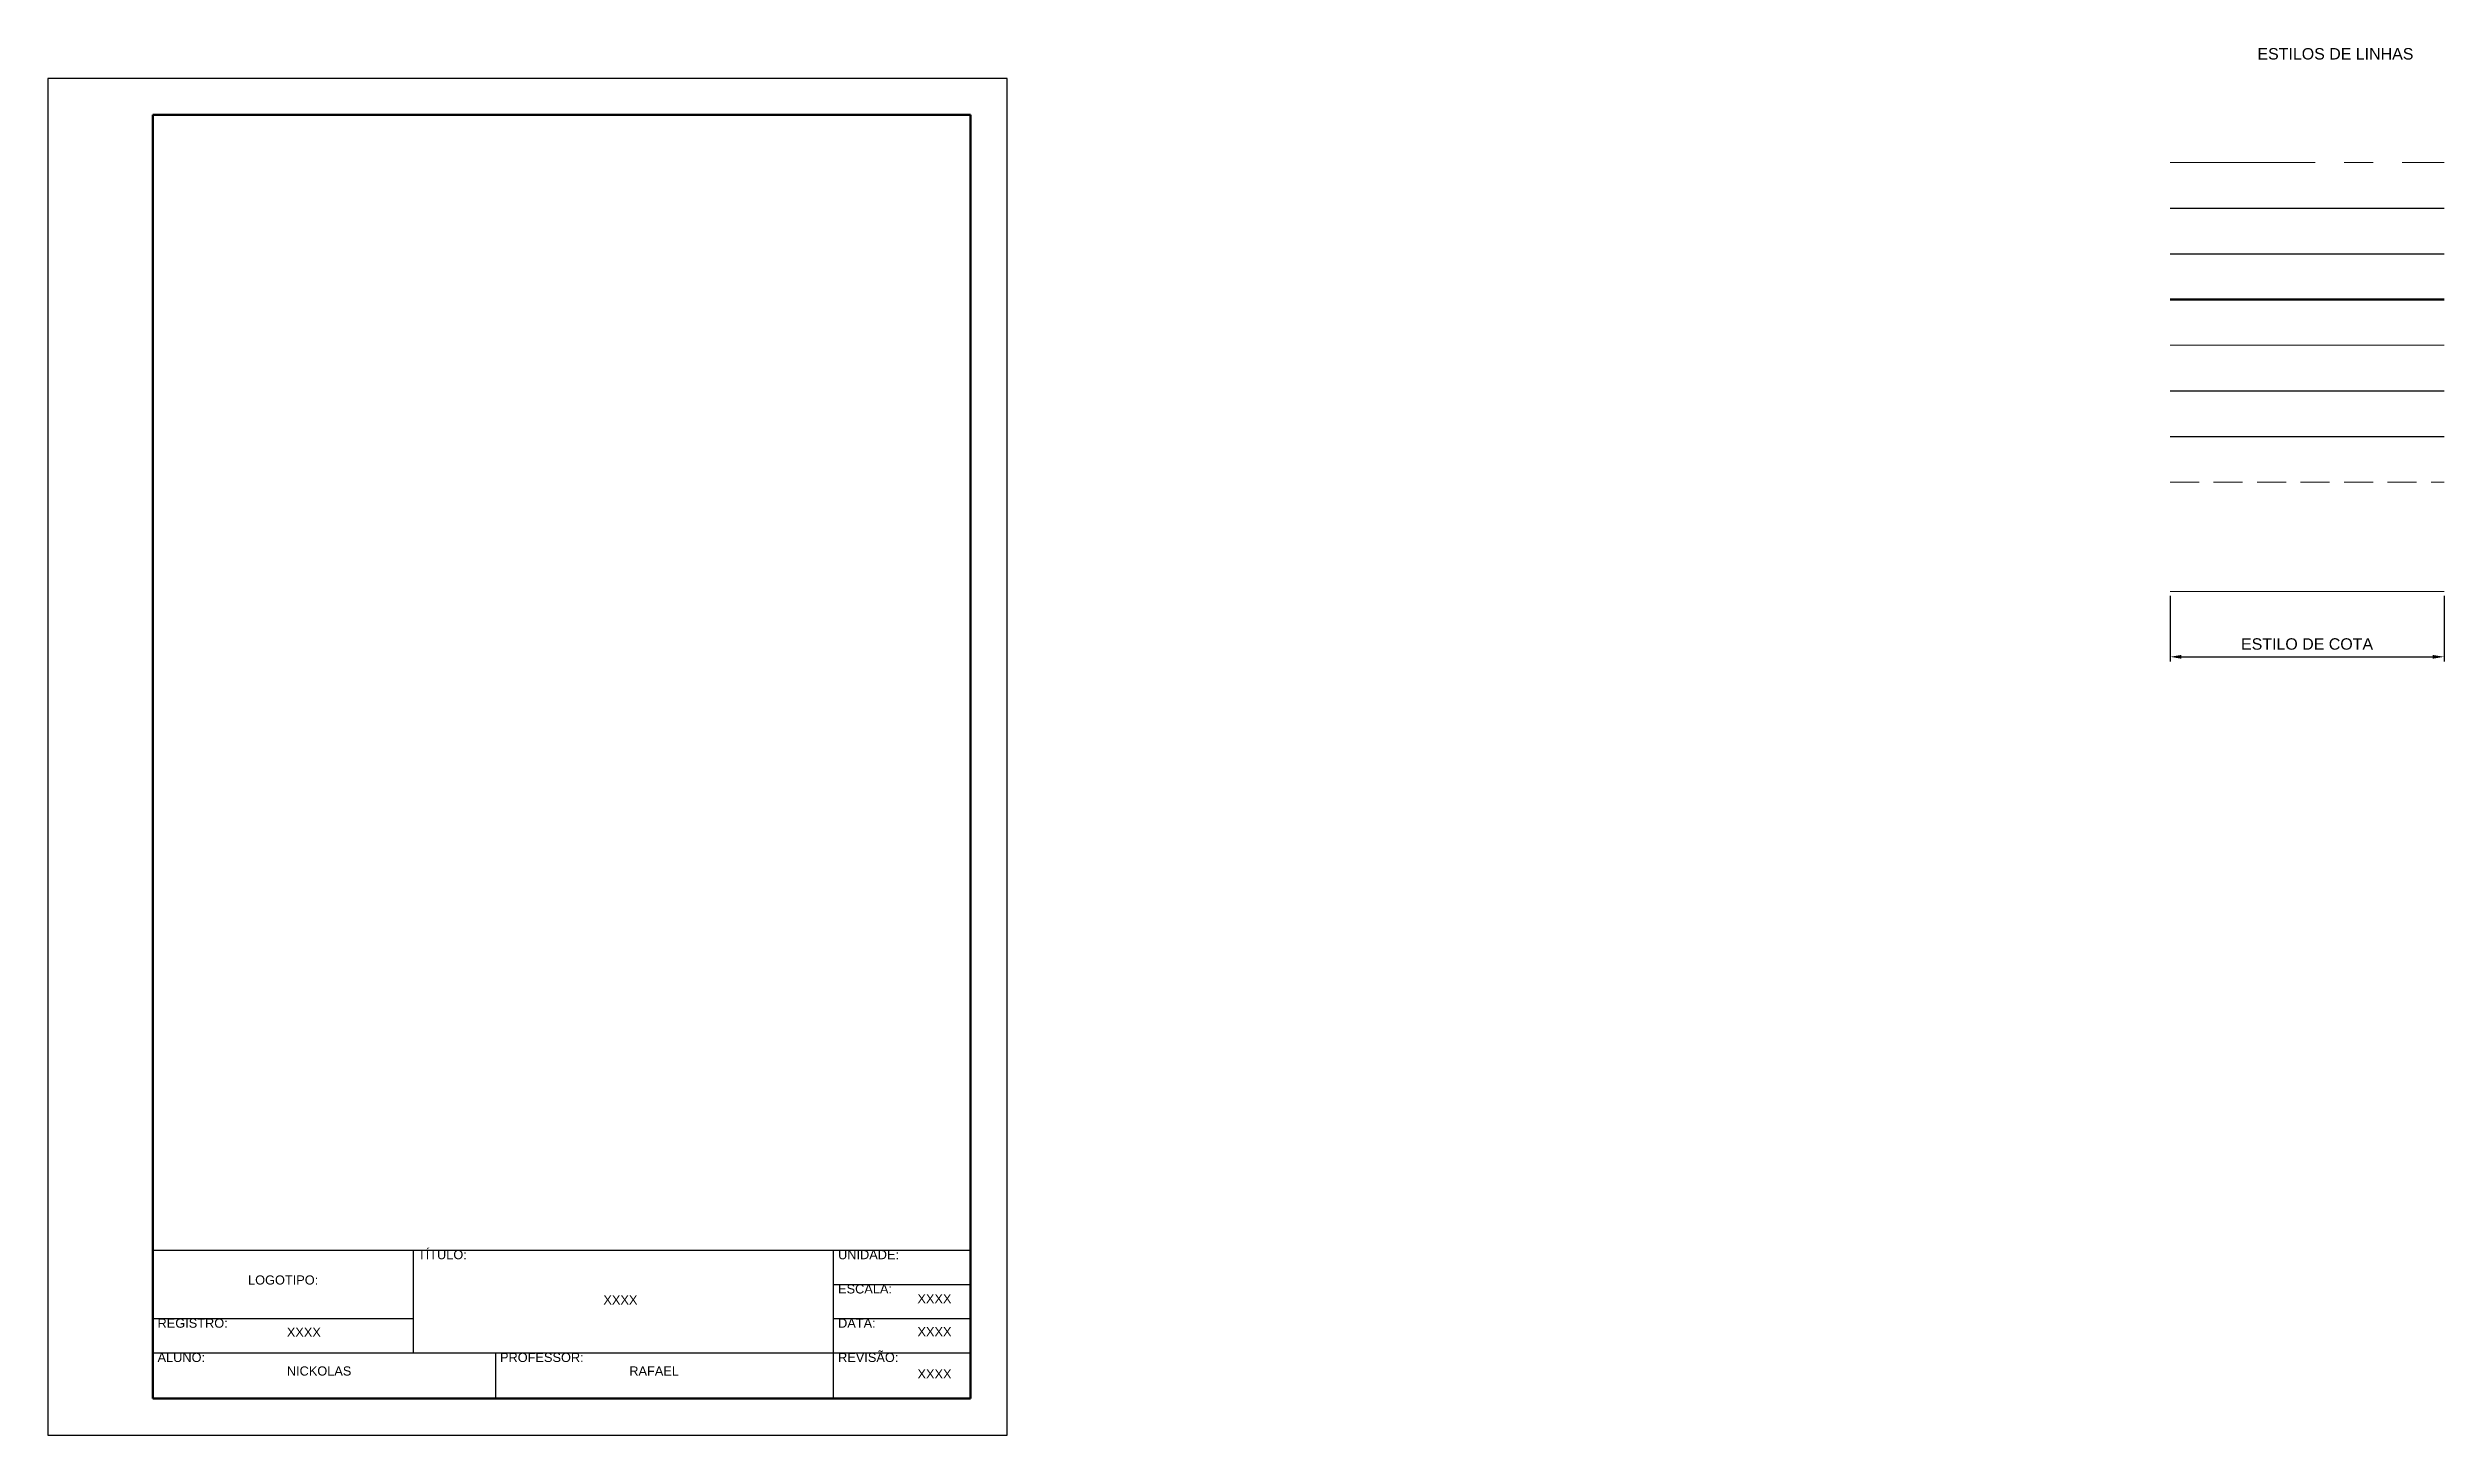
# Model space of a CAD drawing. Header units: millimetres. Extents: x 3311 to 5357, y 1656 to 1960.
# Drawn here: x 4833 to 5357, y 1656 to 1960 of the extents above.
import ezdxf

# ---------------------------------------------------------------- set-up
doc = ezdxf.new("R2010")
doc.units = ezdxf.units.MM
doc.linetypes.add('CENTER', pattern=[50.8, 31.75, -6.35, 6.35, -6.35])
doc.linetypes.add('DASHED2', pattern=[9.525, 6.35, -3.175])
for name, color, linetype, lineweight in [('Centro', 1, 'CENTER', 5), ('CONTORNO 1', 3, 'Continuous', 30), ('CONTORNO 2', 4, 'Continuous', 25), ('CONTORNO 3', 6, 'Continuous', 50), ('COTA', 1, 'Continuous', 13), ('HACHURA', 1, 'Continuous', 13), ('TEXTO 1', 2, 'Continuous', 25), ('TEXTO 2', 3, 'Continuous', 25), ('TRACEJADA', 1, 'DASHED2', 13)]:
    doc.layers.add(name, color=color, linetype=linetype, lineweight=lineweight)
doc.styles.get("Standard").update_dxf_attribs({"font": 'arial.ttf'})
doc.dimstyles.new('PADRÃO', dxfattribs={"dimtxt": 2.5, "dimasz": 2.5, "dimexe": 1, "dimexo": 1, "dimgap": 1.5, "dimtad": 1, "dimdsep": 46, "dimtxsty": 'Standard', "dimcen": 2.5, "dimclrd": 1, "dimclre": 1, "dimclrt": 2, "dimadec": 0, "dimazin": 2, "dimtfac": 1, "dimtmove": 0, "dimatfit": 3, "dimfxl": 0, "dimlwd": -1, "dimlwe": -1, "dimarcsym": 0})

# ---------------------------------------------------------------- blocks, each defined once
blk = doc.blocks.new('*D9')
at = {"color": 1}
for p, q in [((5297.3, 1840.21), (5297.3, 1825.88)), ((5357.3, 1840.21), (5357.3, 1825.88)), ((5299.8, 1826.88), (5354.8, 1826.88))]:
    blk.add_line(p, q, dxfattribs=at)
for points in [[(5299.8, 1827.29), (5299.8, 1826.46), (5297.3, 1826.88)], [(5354.8, 1827.29), (5354.8, 1826.46), (5357.3, 1826.88)]]:
    blk.add_solid(points, dxfattribs=at)
at = {"layer": 'Defpoints', "color": 0}
for p in [(5297.3, 1841.21), (5357.3, 1841.21), (5357.3, 1826.88)]:
    blk.add_point(p, dxfattribs=at)
at = {"color": 2, "insert": (5327.3, 1829.67), "char_height": 2.5, "attachment_point": 5}
blk.add_mtext('ESTILO DE COTA', dxfattribs=at)

msp = doc.modelspace()

# ---------------------------------------------------------------- linework, layer by layer
at = {"layer": 'Centro'}
msp.add_line((5297.299, 1935.114), (5357.299, 1935.114), dxfattribs=at)
at = {"layer": 'CONTORNO 1'}
msp.add_line((5297.299, 1925.114), (5357.299, 1925.114), dxfattribs=at)
at = {"layer": 'CONTORNO 2'}
for p, q in [((4832.678, 1953.497), (4832.678, 1656.497)), ((5042.678, 1953.497), (4832.678, 1953.497)), ((5042.678, 1656.497), (5042.678, 1953.497)), ((5297.299, 1915.114), (5357.299, 1915.114)), ((4855.678, 1696.997), (5034.678, 1696.997)), ((4912.678, 1696.997), (4912.678, 1674.497)), ((5004.678, 1696.997), (5034.678, 1696.997)), ((5004.678, 1664.497), (5004.678, 1696.997)), ((5004.678, 1689.497), (5034.678, 1689.497)), ((4855.678, 1681.997), (4912.678, 1681.997)), ((5004.678, 1681.997), (5034.678, 1681.997)), ((5004.678, 1681.997), (5034.678, 1681.997)), ((4855.678, 1674.497), (5034.678, 1674.497)), ((4930.658, 1674.497), (4930.658, 1664.497)), ((5004.678, 1674.497), (5034.678, 1674.497)), ((4832.678, 1656.497), (5042.678, 1656.497))]:
    msp.add_line(p, q, dxfattribs=at)
at = {"layer": 'CONTORNO 3'}
for p, q in [((4855.678, 1945.497), (4855.678, 1664.497)), ((5034.678, 1945.497), (4855.678, 1945.497)), ((5034.678, 1664.497), (5034.678, 1945.497)), ((5297.299, 1905.114), (5357.299, 1905.114)), ((4855.678, 1664.497), (5034.678, 1664.497))]:
    msp.add_line(p, q, dxfattribs=at)
at = {"layer": 'COTA'}
msp.add_line((5297.299, 1841.208), (5357.299, 1841.208), dxfattribs=at)
at = {"layer": 'HACHURA'}
msp.add_line((5297.299, 1895.095), (5357.299, 1895.095), dxfattribs=at)
at = {"layer": 'TEXTO 1'}
msp.add_line((5297.299, 1885.095), (5357.299, 1885.095), dxfattribs=at)
at = {"layer": 'TEXTO 2'}
msp.add_line((5297.299, 1875.095), (5357.299, 1875.095), dxfattribs=at)
at = {"layer": 'TRACEJADA'}
msp.add_line((5297.299, 1865.095), (5357.299, 1865.095), dxfattribs=at)

# ---------------------------------------------------------------- texts
at = {"layer": 'TEXTO 1', "attachment_point": 1}
for s, insert, char_height in [('{\\W1.288224; }ESTILOS DE LINHAS{\\H1.51774x; }', (5315.185, 1960.142), 2.5), ('{\\W1.288224; }XXXX{\\H1.5x; }', (4953.293, 1687.079), 2), ('{\\W1.288224; }XXXX{\\H1.5x; }', (5022.045, 1687.34), 2), ('{\\W1.288224; }XXXX{\\H1.5x; }', (4883.983, 1680.023), 2), ('{\\W1.288224; }XXXX{\\H1.5x; }', (5022.06, 1680.121), 2), ('{\\W1.288224; }NICKOLAS{\\H1.51774x; }', (4883.983, 1671.527), 2), ('{\\W1.288224; }RAFAEL{\\H1.5x; }', (4958.963, 1671.527), 2), ('{\\W1.288224; }XXXX{\\H1.5x; }', (5022.062, 1670.892), 2)]:
    msp.add_mtext_dynamic_manual_height_columns(s, width=74.98, gutter_width=653.196, heights=[0], dxfattribs=dict(at, insert=insert, char_height=char_height))
at = {"layer": 'TEXTO 2', "char_height": 2}
for s, width, insert, attachment_point in [('{\\W1.288224; }TÍTULO:{\\H1.75239x; }', 57, (4912.678, 1696.997), 1), ('{\\W1.288224; }UNIDADE:{\\H1.5x; }', 57, (5004.678, 1696.997), 1), ('LOGOTIPO:', 57, (4884.178, 1690.436), 5), ('{\\W1.288224; }ESCALA:{\\H1.51705x; }', 57, (5004.678, 1689.497), 1), ('{\\W1.288224; }REGISTRO:{\\H1.51774x; }', 57, (4855.678, 1681.997), 1), ('{\\W1.288224; }DATA:{\\H1.5x; }', 57, (5004.678, 1681.997), 1), ('{\\W1.288224; }ALUNO:{\\H1.51774x; }', 74.98, (4855.678, 1674.497), 1), ('{\\W1.288224; }PROFESSOR:{\\H1.51774x; }', 74.98, (4930.658, 1674.497), 1), ('{\\W1.288224; }REVISÃO:{\\H1.71896x; }', 57, (5004.678, 1674.497), 1)]:
    msp.add_mtext_dynamic_manual_height_columns(s, width=width, gutter_width=653.196, heights=[0], dxfattribs=dict(at, insert=insert, attachment_point=attachment_point))

# ---------------------------------------------------------------- dimensions: what is measured, and where the dimension line sits
dim = msp.add_linear_dim(base=(5357.299, 1826.878), p1=(5297.299, 1841.208), p2=(5357.299, 1841.208), text='ESTILO DE COTA', dimstyle='PADRÃO')
dim.commit()
dim.dimension.update_dxf_attribs({"geometry": '*D9', "text_midpoint": (5327.299, 1829.671)})

doc.saveas('drawing.dxf')
